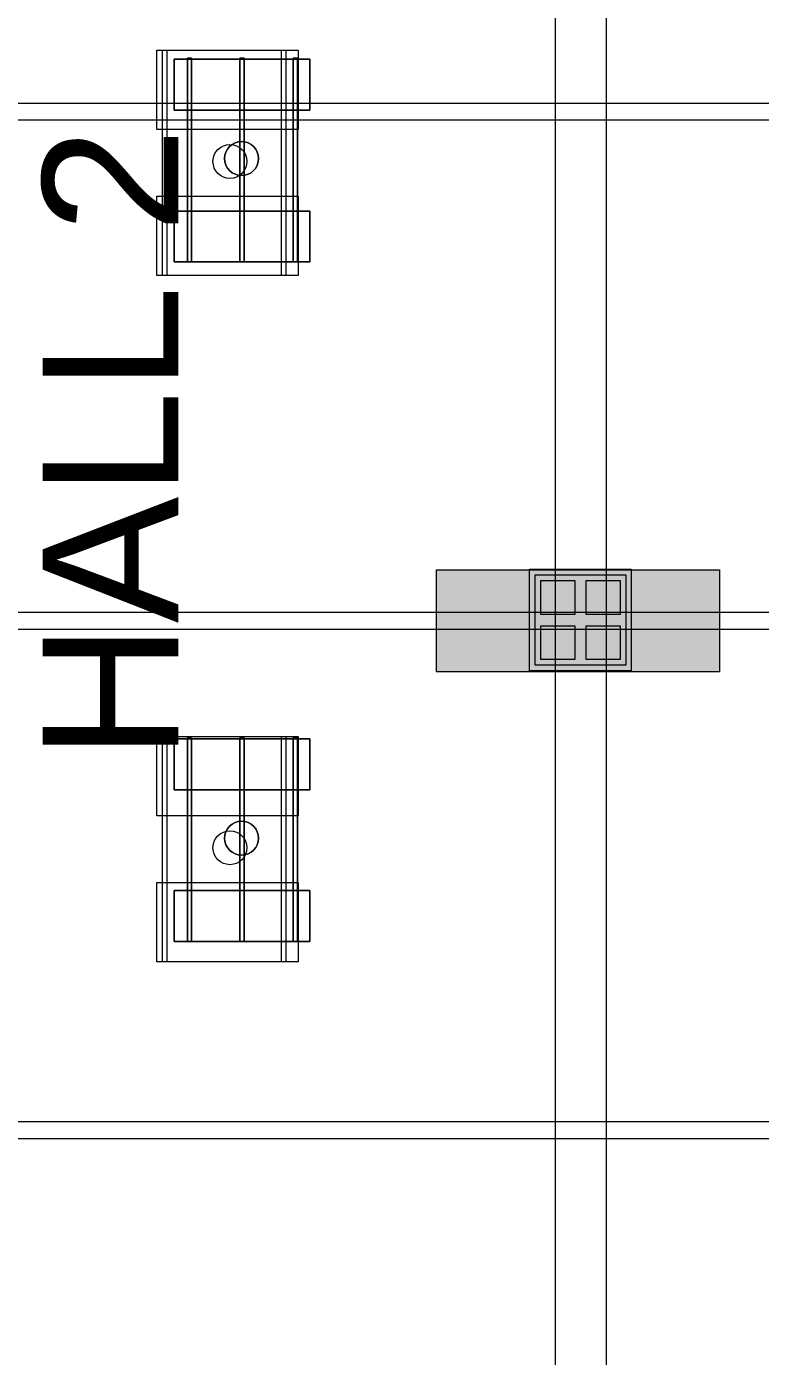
# Model space of a CAD drawing. Header units: inches. Extents: x -10671 to 1761, y -674 to 7170.
# Drawn here: x -3454.1 to -3194.6, y 1918 to 2388.1 of the extents above; entities that cross this region are included whole.
import ezdxf

# ---------------------------------------------------------------- set-up
doc = ezdxf.new("R2010")
doc.units = ezdxf.units.IN
doc.header["$LTSCALE"] = 19.2
doc.header["$MEASUREMENT"] = 0
for name, color, linetype, lineweight, true_color in [('DWG-bldg-utility box', 3, 'Continuous', 18, 0x00ff00), ('PDF', 6, 'Continuous', 5, 0xff00ff), ('Venue-NO HANG ZONE', 7, 'Continuous', 15, 0xdd0000), ('Venue-Rigging Steel-High', 7, 'Continuous', 5, 0x800000), ('Venue-Rigging Steel-Low', 7, 'Continuous', 5, 0x0000dd)]:
    doc.layers.add(name, color=color, linetype=linetype, lineweight=lineweight, true_color=true_color)
for name, color, linetype, lineweight in [('Venue-Ceiling-Lights', 7, 'Continuous', 5), ('Venue-Floor Pockets', 7, 'Continuous', 5), ('Venue-Text-Room ID', 7, 'Continuous', 5)]:
    doc.layers.add(name, color=color, linetype=linetype, lineweight=lineweight)
doc.styles.add('Arial', font='Arial')

# ---------------------------------------------------------------- blocks, each defined once
blk = doc.blocks.new('FLOORBOX')
at = {"layer": 'Venue-Floor Pockets', "linetype": 'Continuous', "lineweight": 0, "true_color": 0xaaaaaa}
blk.add_hatch(color=253, dxfattribs=at).paths.add_polyline_path([(-18, 18), (18, 18), (18, -18), (-18, -18)])
at = {"layer": 'Venue-Floor Pockets', "linetype": 'Continuous', "lineweight": 0, "true_color": 0xbbbbbb}
blk.add_hatch(color=9, dxfattribs=at).paths.add_polyline_path([(-16, 16), (16, 16), (16, -16), (-16, -16)])
at = {"layer": 'Venue-Floor Pockets', "linetype": 'Continuous', "lineweight": 0, "true_color": 0xdddddd}
for points in [[(-14, 14), (-2, 14), (-2, 2), (-14, 2)], [(2, 14), (14, 14), (14, 2), (2, 2)], [(-14, -2), (-2, -2), (-2, -14), (-14, -14)], [(2, -2), (14, -2), (14, -14), (2, -14)]]:
    blk.add_hatch(color=254, dxfattribs=at).paths.add_polyline_path(points)
at = {"layer": 'Venue-Floor Pockets', "color": 7, "linetype": 'Continuous', "lineweight": 5, "flags": 128}
for points in [[(-18, 18), (18, 18), (18, -18), (-18, -18)], [(-16, 16), (16, 16), (16, -16), (-16, -16)], [(-14, 14), (-2, 14), (-2, 2), (-14, 2)], [(2, 14), (14, 14), (14, 2), (2, 2)], [(-14, -2), (-2, -2), (-2, -14), (-14, -14)], [(2, -2), (14, -2), (14, -14), (2, -14)]]:
    blk.add_lwpolyline(points, close=True, dxfattribs=at)
blk = doc.blocks.new('Group-1661-1')
at = {"layer": 'PDF'}
for points, invisible_edges in [([(-3383.96, 2340.25, 398), (-3383.62, 2343.71, 398), (-3381.41, 2346.4, 398), (-3383.96, 2340.25, 398)], 15), ([(-3380.37, 2335.87, 398), (-3383.96, 2340.25, 398), (-3381.41, 2346.4, 398), (-3380.37, 2335.87, 398)], 15), ([(-3379.25, 2347.3, 388), (-3381.41, 2346.4, 388), (-3383.62, 2343.71, 388), (-3379.25, 2347.3, 388)], 15), ([(-3372.53, 2343.71, 388), (-3379.25, 2347.3, 388), (-3383.62, 2343.71, 388), (-3372.53, 2343.71, 388)], 15), ([(-3383.62, 2343.71, 398), (-3383.07, 2344.75, 398), (-3381.41, 2346.4, 398), (-3383.62, 2343.71, 398)], 14), ([(-3381.41, 2346.4, 388), (-3383.07, 2344.75, 388), (-3383.62, 2343.71, 388), (-3381.41, 2346.4, 388)], 13), ([(-3383.07, 2344.75, 398), (-3382.32, 2345.66, 398), (-3381.41, 2346.4, 398), (-3383.07, 2344.75, 398)], 12), ([(-3381.41, 2346.4, 388), (-3382.32, 2345.66, 388), (-3383.07, 2344.75, 388), (-3381.41, 2346.4, 388)], 12), ([(-3381.41, 2346.4, 398), (-3380.37, 2346.96, 398), (-3379.25, 2347.3, 398), (-3381.41, 2346.4, 398)], 12), ([(-3381.41, 2346.4, 398), (-3379.25, 2347.3, 398), (-3376.91, 2347.3, 398), (-3381.41, 2346.4, 398)], 15), ([(-3381.41, 2346.4, 398), (-3376.91, 2347.3, 398), (-3372.53, 2343.71, 398), (-3381.41, 2346.4, 398)], 15), ([(-3379.25, 2347.3, 388), (-3380.37, 2346.96, 388), (-3381.41, 2346.4, 388), (-3379.25, 2347.3, 388)], 12), ([(-3380.37, 2335.87, 398), (-3381.41, 2346.4, 398), (-3372.53, 2343.71, 398), (-3380.37, 2335.87, 398)], 15), ([(-3379.25, 2347.3, 398), (-3378.08, 2347.42, 398), (-3376.91, 2347.3, 398), (-3379.25, 2347.3, 398)], 12), ([(-3376.91, 2347.3, 388), (-3378.08, 2347.42, 388), (-3379.25, 2347.3, 388), (-3376.91, 2347.3, 388)], 12), ([(-3374.74, 2346.4, 388), (-3376.91, 2347.3, 388), (-3379.25, 2347.3, 388), (-3374.74, 2346.4, 388)], 15), ([(-3372.53, 2343.71, 388), (-3374.74, 2346.4, 388), (-3379.25, 2347.3, 388), (-3372.53, 2343.71, 388)], 15), ([(-3376.91, 2347.3, 398), (-3375.78, 2346.96, 398), (-3374.74, 2346.4, 398), (-3376.91, 2347.3, 398)], 12), ([(-3376.91, 2347.3, 398), (-3374.74, 2346.4, 398), (-3372.53, 2343.71, 398), (-3376.91, 2347.3, 398)], 15), ([(-3374.74, 2346.4, 388), (-3375.78, 2346.96, 388), (-3376.91, 2347.3, 388), (-3374.74, 2346.4, 388)], 12), ([(-3374.74, 2346.4, 398), (-3373.83, 2345.66, 398), (-3373.09, 2344.75, 398), (-3374.74, 2346.4, 398)], 12), ([(-3374.74, 2346.4, 398), (-3373.09, 2344.75, 398), (-3372.53, 2343.71, 398), (-3374.74, 2346.4, 398)], 13), ([(-3373.09, 2344.75, 388), (-3373.83, 2345.66, 388), (-3374.74, 2346.4, 388), (-3373.09, 2344.75, 388)], 12), ([(-3372.53, 2343.71, 388), (-3373.09, 2344.75, 388), (-3374.74, 2346.4, 388), (-3372.53, 2343.71, 388)], 14), ([(-3384.08, 2341.42, 398), (-3383.96, 2342.59, 398), (-3383.62, 2343.71, 398), (-3384.08, 2341.42, 398)], 12), ([(-3383.96, 2340.25, 398), (-3384.08, 2341.42, 398), (-3383.62, 2343.71, 398), (-3383.96, 2340.25, 398)], 14), ([(-3383.62, 2343.71, 388), (-3383.96, 2342.59, 388), (-3384.08, 2341.42, 388), (-3383.62, 2343.71, 388)], 12), ([(-3383.62, 2343.71, 388), (-3384.08, 2341.42, 388), (-3383.96, 2340.25, 388), (-3383.62, 2343.71, 388)], 13), ([(-3383.62, 2343.71, 388), (-3383.96, 2340.25, 388), (-3380.37, 2335.87, 388), (-3383.62, 2343.71, 388)], 15), ([(-3383.62, 2343.71, 388), (-3380.37, 2335.87, 388), (-3372.53, 2343.71, 388), (-3383.62, 2343.71, 388)], 15), ([(-3372.53, 2343.71, 398), (-3373.09, 2338.08, 398), (-3380.37, 2335.87, 398), (-3372.53, 2343.71, 398)], 15), ([(-3380.37, 2335.87, 388), (-3373.09, 2338.08, 388), (-3372.53, 2343.71, 388), (-3380.37, 2335.87, 388)], 15), ([(-3372.53, 2343.71, 398), (-3372.08, 2341.42, 398), (-3373.09, 2338.08, 398), (-3372.53, 2343.71, 398)], 15), ([(-3373.09, 2338.08, 388), (-3372.08, 2341.42, 388), (-3372.53, 2343.71, 388), (-3373.09, 2338.08, 388)], 15), ([(-3372.08, 2341.42, 398), (-3372.19, 2340.25, 398), (-3373.09, 2338.08, 398), (-3372.08, 2341.42, 398)], 14), ([(-3373.09, 2338.08, 388), (-3372.19, 2340.25, 388), (-3372.08, 2341.42, 388), (-3373.09, 2338.08, 388)], 13), ([(-3372.53, 2343.71, 398), (-3372.19, 2342.59, 398), (-3372.08, 2341.42, 398), (-3372.53, 2343.71, 398)], 12), ([(-3372.08, 2341.42, 388), (-3372.19, 2342.59, 388), (-3372.53, 2343.71, 388), (-3372.08, 2341.42, 388)], 12), ([(-3383.07, 2338.08, 398), (-3383.62, 2339.12, 398), (-3383.96, 2340.25, 398), (-3383.07, 2338.08, 398)], 12), ([(-3382.32, 2337.17, 398), (-3383.07, 2338.08, 398), (-3383.96, 2340.25, 398), (-3382.32, 2337.17, 398)], 14), ([(-3380.37, 2335.87, 398), (-3382.32, 2337.17, 398), (-3383.96, 2340.25, 398), (-3380.37, 2335.87, 398)], 15), ([(-3383.96, 2340.25, 388), (-3383.62, 2339.12, 388), (-3383.07, 2338.08, 388), (-3383.96, 2340.25, 388)], 12), ([(-3383.96, 2340.25, 388), (-3383.07, 2338.08, 388), (-3382.32, 2337.17, 388), (-3383.96, 2340.25, 388)], 13), ([(-3383.96, 2340.25, 388), (-3382.32, 2337.17, 388), (-3380.37, 2335.87, 388), (-3383.96, 2340.25, 388)], 15), ([(-3380.37, 2335.87, 398), (-3381.41, 2336.43, 398), (-3382.32, 2337.17, 398), (-3380.37, 2335.87, 398)], 12), ([(-3382.32, 2337.17, 388), (-3381.41, 2336.43, 388), (-3380.37, 2335.87, 388), (-3382.32, 2337.17, 388)], 12), ([(-3373.09, 2338.08, 398), (-3376.91, 2335.53, 398), (-3380.37, 2335.87, 398), (-3373.09, 2338.08, 398)], 15), ([(-3380.37, 2335.87, 388), (-3376.91, 2335.53, 388), (-3373.09, 2338.08, 388), (-3380.37, 2335.87, 388)], 15), ([(-3373.09, 2338.08, 398), (-3375.78, 2335.87, 398), (-3376.91, 2335.53, 398), (-3373.09, 2338.08, 398)], 13), ([(-3376.91, 2335.53, 388), (-3375.78, 2335.87, 388), (-3373.09, 2338.08, 388), (-3376.91, 2335.53, 388)], 14), ([(-3373.09, 2338.08, 398), (-3373.83, 2337.17, 398), (-3375.78, 2335.87, 398), (-3373.09, 2338.08, 398)], 14), ([(-3375.78, 2335.87, 388), (-3373.83, 2337.17, 388), (-3373.09, 2338.08, 388), (-3375.78, 2335.87, 388)], 13), ([(-3373.83, 2337.17, 398), (-3374.74, 2336.43, 398), (-3375.78, 2335.87, 398), (-3373.83, 2337.17, 398)], 12), ([(-3375.78, 2335.87, 388), (-3374.74, 2336.43, 388), (-3373.83, 2337.17, 388), (-3375.78, 2335.87, 388)], 12), ([(-3372.19, 2340.25, 398), (-3372.53, 2339.12, 398), (-3373.09, 2338.08, 398), (-3372.19, 2340.25, 398)], 12), ([(-3373.09, 2338.08, 388), (-3372.53, 2339.12, 388), (-3372.19, 2340.25, 388), (-3373.09, 2338.08, 388)], 12), ([(-3376.91, 2335.53, 398), (-3379.25, 2335.53, 398), (-3380.37, 2335.87, 398), (-3376.91, 2335.53, 398)], 13), ([(-3380.37, 2335.87, 388), (-3379.25, 2335.53, 388), (-3376.91, 2335.53, 388), (-3380.37, 2335.87, 388)], 14), ([(-3376.91, 2335.53, 398), (-3378.08, 2335.42, 398), (-3379.25, 2335.53, 398), (-3376.91, 2335.53, 398)], 12), ([(-3379.25, 2335.53, 388), (-3378.08, 2335.42, 388), (-3376.91, 2335.53, 388), (-3379.25, 2335.53, 388)], 12)]:
    blk.add_3dface(points, dxfattribs=dict(at, invisible_edges=invisible_edges))
for points in [[(-3382.32, 2345.66, 388), (-3382.32, 2345.66, 398), (-3381.41, 2346.4, 398), (-3381.41, 2346.4, 388)], [(-3381.41, 2346.4, 388), (-3381.41, 2346.4, 398), (-3380.37, 2346.96, 398), (-3380.37, 2346.96, 388)], [(-3380.37, 2346.96, 388), (-3380.37, 2346.96, 398), (-3379.25, 2347.3, 398), (-3379.25, 2347.3, 388)], [(-3379.25, 2347.3, 388), (-3379.25, 2347.3, 398), (-3378.08, 2347.42, 398), (-3378.08, 2347.42, 388)], [(-3378.08, 2347.42, 388), (-3378.08, 2347.42, 398), (-3376.91, 2347.3, 398), (-3376.91, 2347.3, 388)], [(-3376.91, 2347.3, 388), (-3376.91, 2347.3, 398), (-3375.78, 2346.96, 398), (-3375.78, 2346.96, 388)], [(-3375.78, 2346.96, 388), (-3375.78, 2346.96, 398), (-3374.74, 2346.4, 398), (-3374.74, 2346.4, 388)], [(-3374.74, 2346.4, 388), (-3374.74, 2346.4, 398), (-3373.83, 2345.66, 398), (-3373.83, 2345.66, 388)], [(-3384.08, 2341.42, 388), (-3384.08, 2341.42, 398), (-3383.96, 2342.59, 398), (-3383.96, 2342.59, 388)], [(-3383.96, 2340.25, 388), (-3383.96, 2340.25, 398), (-3384.08, 2341.42, 398), (-3384.08, 2341.42, 388)], [(-3383.96, 2342.59, 388), (-3383.96, 2342.59, 398), (-3383.62, 2343.71, 398), (-3383.62, 2343.71, 388)], [(-3383.62, 2343.71, 388), (-3383.62, 2343.71, 398), (-3383.07, 2344.75, 398), (-3383.07, 2344.75, 388)], [(-3383.07, 2344.75, 388), (-3383.07, 2344.75, 398), (-3382.32, 2345.66, 398), (-3382.32, 2345.66, 388)], [(-3373.83, 2345.66, 388), (-3373.83, 2345.66, 398), (-3373.09, 2344.75, 398), (-3373.09, 2344.75, 388)], [(-3373.09, 2344.75, 388), (-3373.09, 2344.75, 398), (-3372.53, 2343.71, 398), (-3372.53, 2343.71, 388)], [(-3372.53, 2343.71, 388), (-3372.53, 2343.71, 398), (-3372.19, 2342.59, 398), (-3372.19, 2342.59, 388)], [(-3372.19, 2342.59, 388), (-3372.19, 2342.59, 398), (-3372.08, 2341.42, 398), (-3372.08, 2341.42, 388)], [(-3372.08, 2341.42, 388), (-3372.08, 2341.42, 398), (-3372.19, 2340.25, 398), (-3372.19, 2340.25, 388)], [(-3383.62, 2339.12, 388), (-3383.62, 2339.12, 398), (-3383.96, 2340.25, 398), (-3383.96, 2340.25, 388)], [(-3383.07, 2338.08, 388), (-3383.07, 2338.08, 398), (-3383.62, 2339.12, 398), (-3383.62, 2339.12, 388)], [(-3382.32, 2337.17, 388), (-3382.32, 2337.17, 398), (-3383.07, 2338.08, 398), (-3383.07, 2338.08, 388)], [(-3381.41, 2336.43, 388), (-3381.41, 2336.43, 398), (-3382.32, 2337.17, 398), (-3382.32, 2337.17, 388)], [(-3373.83, 2337.17, 388), (-3373.83, 2337.17, 398), (-3374.74, 2336.43, 398), (-3374.74, 2336.43, 388)], [(-3373.09, 2338.08, 388), (-3373.09, 2338.08, 398), (-3373.83, 2337.17, 398), (-3373.83, 2337.17, 388)], [(-3372.53, 2339.12, 388), (-3372.53, 2339.12, 398), (-3373.09, 2338.08, 398), (-3373.09, 2338.08, 388)], [(-3372.19, 2340.25, 388), (-3372.19, 2340.25, 398), (-3372.53, 2339.12, 398), (-3372.53, 2339.12, 388)], [(-3380.37, 2335.87, 388), (-3380.37, 2335.87, 398), (-3381.41, 2336.43, 398), (-3381.41, 2336.43, 388)], [(-3379.25, 2335.53, 388), (-3379.25, 2335.53, 398), (-3380.37, 2335.87, 398), (-3380.37, 2335.87, 388)], [(-3378.08, 2335.42, 388), (-3378.08, 2335.42, 398), (-3379.25, 2335.53, 398), (-3379.25, 2335.53, 388)], [(-3376.91, 2335.53, 388), (-3376.91, 2335.53, 398), (-3378.08, 2335.42, 398), (-3378.08, 2335.42, 388)], [(-3375.78, 2335.87, 388), (-3375.78, 2335.87, 398), (-3376.91, 2335.53, 398), (-3376.91, 2335.53, 388)], [(-3374.74, 2336.43, 388), (-3374.74, 2336.43, 398), (-3375.78, 2335.87, 398), (-3375.78, 2335.87, 388)]]:
    blk.add_3dface(points, dxfattribs=at)
blk = doc.blocks.new('Group-1662-1')
at = {"layer": 'PDF'}
for points in [[(-3401.95, 2376.52, 393.91), (-3401.95, 2376.52, 397.91), (-3353.95, 2376.52, 397.91), (-3353.95, 2376.52, 393.91)], [(-3401.95, 2358.52, 393.91), (-3401.95, 2358.52, 397.91), (-3401.95, 2376.52, 397.91), (-3401.95, 2376.52, 393.91)], [(-3353.95, 2376.52, 397.91), (-3401.95, 2376.52, 397.91), (-3401.95, 2358.52, 397.91), (-3353.95, 2358.52, 397.91)], [(-3353.95, 2358.52, 393.91), (-3401.95, 2358.52, 393.91), (-3401.95, 2376.52, 393.91), (-3353.95, 2376.52, 393.91)], [(-3353.95, 2376.52, 393.91), (-3353.95, 2376.52, 397.91), (-3353.95, 2358.52, 397.91), (-3353.95, 2358.52, 393.91)], [(-3353.95, 2358.52, 393.91), (-3353.95, 2358.52, 397.91), (-3401.95, 2358.52, 397.91), (-3401.95, 2358.52, 393.91)]]:
    blk.add_3dface(points, dxfattribs=at)
blk = doc.blocks.new('Group-1663-1')
at = {"layer": 'PDF'}
for points in [[(-3359.85, 2376.91, 397.97), (-3359.85, 2376.91, 398.97), (-3358.35, 2376.91, 398.97), (-3358.35, 2376.91, 397.97)], [(-3359.85, 2304.91, 397.97), (-3359.85, 2304.91, 398.97), (-3359.85, 2376.91, 398.97), (-3359.85, 2376.91, 397.97)], [(-3358.35, 2376.91, 398.97), (-3359.85, 2376.91, 398.97), (-3359.85, 2304.91, 398.97), (-3358.35, 2304.91, 398.97)], [(-3358.35, 2304.91, 397.97), (-3359.85, 2304.91, 397.97), (-3359.85, 2376.91, 397.97), (-3358.35, 2376.91, 397.97)], [(-3358.35, 2376.91, 397.97), (-3358.35, 2376.91, 398.97), (-3358.35, 2304.91, 398.97), (-3358.35, 2304.91, 397.97)], [(-3358.35, 2304.91, 397.97), (-3358.35, 2304.91, 398.97), (-3359.85, 2304.91, 398.97), (-3359.85, 2304.91, 397.97)]]:
    blk.add_3dface(points, dxfattribs=at)
blk = doc.blocks.new('Group-1664-1')
at = {"layer": 'PDF'}
for points in [[(-3378.67, 2376.91, 397.97), (-3378.67, 2376.91, 398.97), (-3377.17, 2376.91, 398.97), (-3377.17, 2376.91, 397.97)], [(-3378.67, 2304.91, 397.97), (-3378.67, 2304.91, 398.97), (-3378.67, 2376.91, 398.97), (-3378.67, 2376.91, 397.97)], [(-3377.17, 2376.91, 398.97), (-3378.67, 2376.91, 398.97), (-3378.67, 2304.91, 398.97), (-3377.17, 2304.91, 398.97)], [(-3377.17, 2304.91, 397.97), (-3378.67, 2304.91, 397.97), (-3378.67, 2376.91, 397.97), (-3377.17, 2376.91, 397.97)], [(-3377.17, 2376.91, 397.97), (-3377.17, 2376.91, 398.97), (-3377.17, 2304.91, 398.97), (-3377.17, 2304.91, 397.97)], [(-3377.17, 2304.91, 397.97), (-3377.17, 2304.91, 398.97), (-3378.67, 2304.91, 398.97), (-3378.67, 2304.91, 397.97)]]:
    blk.add_3dface(points, dxfattribs=at)
blk = doc.blocks.new('Group-1665-1')
at = {"layer": 'PDF'}
for points in [[(-3397.26, 2376.91, 397.97), (-3397.26, 2376.91, 398.97), (-3395.76, 2376.91, 398.97), (-3395.76, 2376.91, 397.97)], [(-3397.26, 2304.91, 397.97), (-3397.26, 2304.91, 398.97), (-3397.26, 2376.91, 398.97), (-3397.26, 2376.91, 397.97)], [(-3395.76, 2376.91, 398.97), (-3397.26, 2376.91, 398.97), (-3397.26, 2304.91, 398.97), (-3395.76, 2304.91, 398.97)], [(-3395.76, 2304.91, 397.97), (-3397.26, 2304.91, 397.97), (-3397.26, 2376.91, 397.97), (-3395.76, 2376.91, 397.97)], [(-3395.76, 2376.91, 397.97), (-3395.76, 2376.91, 398.97), (-3395.76, 2304.91, 398.97), (-3395.76, 2304.91, 397.97)], [(-3395.76, 2304.91, 397.97), (-3395.76, 2304.91, 398.97), (-3397.26, 2304.91, 398.97), (-3397.26, 2304.91, 397.97)]]:
    blk.add_3dface(points, dxfattribs=at)
blk = doc.blocks.new('Group-1666-1')
at = {"layer": 'PDF'}
for points in [[(-3401.95, 2322.89, 393.91), (-3401.95, 2322.89, 397.91), (-3353.95, 2322.89, 397.91), (-3353.95, 2322.89, 393.91)], [(-3401.95, 2304.89, 393.91), (-3401.95, 2304.89, 397.91), (-3401.95, 2322.89, 397.91), (-3401.95, 2322.89, 393.91)], [(-3353.95, 2322.89, 397.91), (-3401.95, 2322.89, 397.91), (-3401.95, 2304.89, 397.91), (-3353.95, 2304.89, 397.91)], [(-3353.95, 2304.89, 393.91), (-3401.95, 2304.89, 393.91), (-3401.95, 2322.89, 393.91), (-3353.95, 2322.89, 393.91)], [(-3353.95, 2322.89, 393.91), (-3353.95, 2322.89, 397.91), (-3353.95, 2304.89, 397.91), (-3353.95, 2304.89, 393.91)], [(-3353.95, 2304.89, 393.91), (-3353.95, 2304.89, 397.91), (-3401.95, 2304.89, 397.91), (-3401.95, 2304.89, 393.91)]]:
    blk.add_3dface(points, dxfattribs=at)
blk = doc.blocks.new('Group-1667-1')
at = {"layer": 'PDF'}
for name in ['Group-1662-1', 'Group-1665-1', 'Group-1664-1', 'Group-1663-1', 'Group-1661-1', 'Group-1666-1']:
    blk.add_blockref(name, (0, 0), dxfattribs=at)
blk = doc.blocks.new('Group-1668-1')
at = {"layer": 'PDF'}
for points, invisible_edges in [([(-3379.25, 2107.05, 388), (-3383.07, 2104.5, 388), (-3383.96, 2100, 388), (-3379.25, 2107.05, 388)], 15), ([(-3383.96, 2100, 388), (-3372.19, 2100, 388), (-3379.25, 2107.05, 388), (-3383.96, 2100, 388)], 15), ([(-3383.96, 2100, 398), (-3383.07, 2104.5, 398), (-3381.41, 2106.16, 398), (-3383.96, 2100, 398)], 15), ([(-3379.25, 2095.28, 398), (-3383.96, 2100, 398), (-3381.41, 2106.16, 398), (-3379.25, 2095.28, 398)], 15), ([(-3379.25, 2107.05, 388), (-3381.41, 2106.16, 388), (-3383.07, 2104.5, 388), (-3379.25, 2107.05, 388)], 15), ([(-3383.07, 2104.5, 398), (-3382.32, 2105.41, 398), (-3381.41, 2106.16, 398), (-3383.07, 2104.5, 398)], 12), ([(-3381.41, 2106.16, 388), (-3382.32, 2105.41, 388), (-3383.07, 2104.5, 388), (-3381.41, 2106.16, 388)], 12), ([(-3381.41, 2106.16, 398), (-3380.37, 2106.71, 398), (-3379.25, 2107.05, 398), (-3381.41, 2106.16, 398)], 12), ([(-3381.41, 2106.16, 398), (-3379.25, 2107.05, 398), (-3376.91, 2107.05, 398), (-3381.41, 2106.16, 398)], 15), ([(-3381.41, 2106.16, 398), (-3376.91, 2107.05, 398), (-3373.09, 2104.5, 398), (-3381.41, 2106.16, 398)], 15), ([(-3379.25, 2107.05, 388), (-3380.37, 2106.71, 388), (-3381.41, 2106.16, 388), (-3379.25, 2107.05, 388)], 12), ([(-3379.25, 2095.28, 398), (-3381.41, 2106.16, 398), (-3373.09, 2104.5, 398), (-3379.25, 2095.28, 398)], 15), ([(-3379.25, 2107.05, 398), (-3378.08, 2107.17, 398), (-3376.91, 2107.05, 398), (-3379.25, 2107.05, 398)], 12), ([(-3376.91, 2107.05, 388), (-3378.08, 2107.17, 388), (-3379.25, 2107.05, 388), (-3376.91, 2107.05, 388)], 12), ([(-3374.74, 2106.16, 388), (-3376.91, 2107.05, 388), (-3379.25, 2107.05, 388), (-3374.74, 2106.16, 388)], 15), ([(-3372.19, 2100, 388), (-3374.74, 2106.16, 388), (-3379.25, 2107.05, 388), (-3372.19, 2100, 388)], 15), ([(-3376.91, 2107.05, 398), (-3375.78, 2106.71, 398), (-3374.74, 2106.16, 398), (-3376.91, 2107.05, 398)], 12), ([(-3376.91, 2107.05, 398), (-3374.74, 2106.16, 398), (-3373.09, 2104.5, 398), (-3376.91, 2107.05, 398)], 15), ([(-3374.74, 2106.16, 388), (-3375.78, 2106.71, 388), (-3376.91, 2107.05, 388), (-3374.74, 2106.16, 388)], 12), ([(-3374.74, 2106.16, 398), (-3373.83, 2105.41, 398), (-3373.09, 2104.5, 398), (-3374.74, 2106.16, 398)], 12), ([(-3373.09, 2104.5, 388), (-3373.83, 2105.41, 388), (-3374.74, 2106.16, 388), (-3373.09, 2104.5, 388)], 12), ([(-3372.19, 2100, 388), (-3373.09, 2104.5, 388), (-3374.74, 2106.16, 388), (-3372.19, 2100, 388)], 15), ([(-3383.96, 2100, 398), (-3384.08, 2101.17, 398), (-3383.96, 2102.34, 398), (-3383.96, 2100, 398)], 12), ([(-3383.96, 2102.34, 388), (-3384.08, 2101.17, 388), (-3383.96, 2100, 388), (-3383.96, 2102.34, 388)], 12), ([(-3383.96, 2102.34, 398), (-3383.62, 2103.47, 398), (-3383.07, 2104.5, 398), (-3383.96, 2102.34, 398)], 12), ([(-3383.96, 2100, 398), (-3383.96, 2102.34, 398), (-3383.07, 2104.5, 398), (-3383.96, 2100, 398)], 15), ([(-3383.07, 2104.5, 388), (-3383.62, 2103.47, 388), (-3383.96, 2102.34, 388), (-3383.07, 2104.5, 388)], 12), ([(-3383.07, 2104.5, 388), (-3383.96, 2102.34, 388), (-3383.96, 2100, 388), (-3383.07, 2104.5, 388)], 15), ([(-3373.09, 2104.5, 398), (-3373.09, 2097.84, 398), (-3379.25, 2095.28, 398), (-3373.09, 2104.5, 398)], 15), ([(-3373.09, 2104.5, 398), (-3372.53, 2103.47, 398), (-3372.19, 2102.34, 398), (-3373.09, 2104.5, 398)], 12), ([(-3373.09, 2104.5, 398), (-3372.19, 2102.34, 398), (-3372.19, 2100, 398), (-3373.09, 2104.5, 398)], 15), ([(-3373.09, 2104.5, 398), (-3372.19, 2100, 398), (-3373.09, 2097.84, 398), (-3373.09, 2104.5, 398)], 15), ([(-3372.19, 2102.34, 388), (-3372.53, 2103.47, 388), (-3373.09, 2104.5, 388), (-3372.19, 2102.34, 388)], 12), ([(-3372.19, 2100, 388), (-3372.19, 2102.34, 388), (-3373.09, 2104.5, 388), (-3372.19, 2100, 388)], 15), ([(-3372.19, 2102.34, 398), (-3372.08, 2101.17, 398), (-3372.19, 2100, 398), (-3372.19, 2102.34, 398)], 12), ([(-3372.19, 2100, 388), (-3372.08, 2101.17, 388), (-3372.19, 2102.34, 388), (-3372.19, 2100, 388)], 12), ([(-3383.07, 2097.84, 398), (-3383.62, 2098.87, 398), (-3383.96, 2100, 398), (-3383.07, 2097.84, 398)], 12), ([(-3379.25, 2095.28, 398), (-3383.07, 2097.84, 398), (-3383.96, 2100, 398), (-3379.25, 2095.28, 398)], 15), ([(-3383.96, 2100, 388), (-3383.62, 2098.87, 388), (-3383.07, 2097.84, 388), (-3383.96, 2100, 388)], 12), ([(-3383.96, 2100, 388), (-3383.07, 2097.84, 388), (-3381.41, 2096.18, 388), (-3383.96, 2100, 388)], 15), ([(-3383.96, 2100, 388), (-3381.41, 2096.18, 388), (-3376.91, 2095.28, 388), (-3383.96, 2100, 388)], 15), ([(-3383.96, 2100, 388), (-3376.91, 2095.28, 388), (-3372.19, 2100, 388), (-3383.96, 2100, 388)], 15), ([(-3381.41, 2096.18, 398), (-3382.32, 2096.93, 398), (-3383.07, 2097.84, 398), (-3381.41, 2096.18, 398)], 12), ([(-3379.25, 2095.28, 398), (-3381.41, 2096.18, 398), (-3383.07, 2097.84, 398), (-3379.25, 2095.28, 398)], 15), ([(-3383.07, 2097.84, 388), (-3382.32, 2096.93, 388), (-3381.41, 2096.18, 388), (-3383.07, 2097.84, 388)], 12), ([(-3373.09, 2097.84, 398), (-3376.91, 2095.28, 398), (-3379.25, 2095.28, 398), (-3373.09, 2097.84, 398)], 15), ([(-3376.91, 2095.28, 388), (-3373.09, 2097.84, 388), (-3372.19, 2100, 388), (-3376.91, 2095.28, 388)], 15), ([(-3373.09, 2097.84, 398), (-3374.74, 2096.18, 398), (-3376.91, 2095.28, 398), (-3373.09, 2097.84, 398)], 15), ([(-3376.91, 2095.28, 388), (-3374.74, 2096.18, 388), (-3373.09, 2097.84, 388), (-3376.91, 2095.28, 388)], 15), ([(-3373.09, 2097.84, 398), (-3373.83, 2096.93, 398), (-3374.74, 2096.18, 398), (-3373.09, 2097.84, 398)], 12), ([(-3374.74, 2096.18, 388), (-3373.83, 2096.93, 388), (-3373.09, 2097.84, 388), (-3374.74, 2096.18, 388)], 12), ([(-3372.19, 2100, 398), (-3372.53, 2098.87, 398), (-3373.09, 2097.84, 398), (-3372.19, 2100, 398)], 12), ([(-3373.09, 2097.84, 388), (-3372.53, 2098.87, 388), (-3372.19, 2100, 388), (-3373.09, 2097.84, 388)], 12), ([(-3379.25, 2095.28, 398), (-3380.37, 2095.63, 398), (-3381.41, 2096.18, 398), (-3379.25, 2095.28, 398)], 12), ([(-3381.41, 2096.18, 388), (-3380.37, 2095.63, 388), (-3379.25, 2095.28, 388), (-3381.41, 2096.18, 388)], 12), ([(-3381.41, 2096.18, 388), (-3379.25, 2095.28, 388), (-3376.91, 2095.28, 388), (-3381.41, 2096.18, 388)], 15), ([(-3376.91, 2095.28, 398), (-3378.08, 2095.17, 398), (-3379.25, 2095.28, 398), (-3376.91, 2095.28, 398)], 12), ([(-3379.25, 2095.28, 388), (-3378.08, 2095.17, 388), (-3376.91, 2095.28, 388), (-3379.25, 2095.28, 388)], 12), ([(-3374.74, 2096.18, 398), (-3375.78, 2095.63, 398), (-3376.91, 2095.28, 398), (-3374.74, 2096.18, 398)], 12), ([(-3376.91, 2095.28, 388), (-3375.78, 2095.63, 388), (-3374.74, 2096.18, 388), (-3376.91, 2095.28, 388)], 12)]:
    blk.add_3dface(points, dxfattribs=dict(at, invisible_edges=invisible_edges))
for points in [[(-3382.32, 2105.41, 388), (-3382.32, 2105.41, 398), (-3381.41, 2106.16, 398), (-3381.41, 2106.16, 388)], [(-3381.41, 2106.16, 388), (-3381.41, 2106.16, 398), (-3380.37, 2106.71, 398), (-3380.37, 2106.71, 388)], [(-3380.37, 2106.71, 388), (-3380.37, 2106.71, 398), (-3379.25, 2107.05, 398), (-3379.25, 2107.05, 388)], [(-3379.25, 2107.05, 388), (-3379.25, 2107.05, 398), (-3378.08, 2107.17, 398), (-3378.08, 2107.17, 388)], [(-3378.08, 2107.17, 388), (-3378.08, 2107.17, 398), (-3376.91, 2107.05, 398), (-3376.91, 2107.05, 388)], [(-3376.91, 2107.05, 388), (-3376.91, 2107.05, 398), (-3375.78, 2106.71, 398), (-3375.78, 2106.71, 388)], [(-3375.78, 2106.71, 388), (-3375.78, 2106.71, 398), (-3374.74, 2106.16, 398), (-3374.74, 2106.16, 388)], [(-3374.74, 2106.16, 388), (-3374.74, 2106.16, 398), (-3373.83, 2105.41, 398), (-3373.83, 2105.41, 388)], [(-3384.08, 2101.17, 388), (-3384.08, 2101.17, 398), (-3383.96, 2102.34, 398), (-3383.96, 2102.34, 388)], [(-3383.96, 2102.34, 388), (-3383.96, 2102.34, 398), (-3383.62, 2103.47, 398), (-3383.62, 2103.47, 388)], [(-3383.62, 2103.47, 388), (-3383.62, 2103.47, 398), (-3383.07, 2104.5, 398), (-3383.07, 2104.5, 388)], [(-3383.07, 2104.5, 388), (-3383.07, 2104.5, 398), (-3382.32, 2105.41, 398), (-3382.32, 2105.41, 388)], [(-3373.83, 2105.41, 388), (-3373.83, 2105.41, 398), (-3373.09, 2104.5, 398), (-3373.09, 2104.5, 388)], [(-3373.09, 2104.5, 388), (-3373.09, 2104.5, 398), (-3372.53, 2103.47, 398), (-3372.53, 2103.47, 388)], [(-3372.53, 2103.47, 388), (-3372.53, 2103.47, 398), (-3372.19, 2102.34, 398), (-3372.19, 2102.34, 388)], [(-3372.19, 2102.34, 388), (-3372.19, 2102.34, 398), (-3372.08, 2101.17, 398), (-3372.08, 2101.17, 388)], [(-3383.96, 2100, 388), (-3383.96, 2100, 398), (-3384.08, 2101.17, 398), (-3384.08, 2101.17, 388)], [(-3383.62, 2098.87, 388), (-3383.62, 2098.87, 398), (-3383.96, 2100, 398), (-3383.96, 2100, 388)], [(-3383.07, 2097.84, 388), (-3383.07, 2097.84, 398), (-3383.62, 2098.87, 398), (-3383.62, 2098.87, 388)], [(-3382.32, 2096.93, 388), (-3382.32, 2096.93, 398), (-3383.07, 2097.84, 398), (-3383.07, 2097.84, 388)], [(-3381.41, 2096.18, 388), (-3381.41, 2096.18, 398), (-3382.32, 2096.93, 398), (-3382.32, 2096.93, 388)], [(-3373.83, 2096.93, 388), (-3373.83, 2096.93, 398), (-3374.74, 2096.18, 398), (-3374.74, 2096.18, 388)], [(-3373.09, 2097.84, 388), (-3373.09, 2097.84, 398), (-3373.83, 2096.93, 398), (-3373.83, 2096.93, 388)], [(-3372.53, 2098.87, 388), (-3372.53, 2098.87, 398), (-3373.09, 2097.84, 398), (-3373.09, 2097.84, 388)], [(-3372.19, 2100, 388), (-3372.19, 2100, 398), (-3372.53, 2098.87, 398), (-3372.53, 2098.87, 388)], [(-3372.08, 2101.17, 388), (-3372.08, 2101.17, 398), (-3372.19, 2100, 398), (-3372.19, 2100, 388)], [(-3380.37, 2095.63, 388), (-3380.37, 2095.63, 398), (-3381.41, 2096.18, 398), (-3381.41, 2096.18, 388)], [(-3379.25, 2095.28, 388), (-3379.25, 2095.28, 398), (-3380.37, 2095.63, 398), (-3380.37, 2095.63, 388)], [(-3378.08, 2095.17, 388), (-3378.08, 2095.17, 398), (-3379.25, 2095.28, 398), (-3379.25, 2095.28, 388)], [(-3376.91, 2095.28, 388), (-3376.91, 2095.28, 398), (-3378.08, 2095.17, 398), (-3378.08, 2095.17, 388)], [(-3375.78, 2095.63, 388), (-3375.78, 2095.63, 398), (-3376.91, 2095.28, 398), (-3376.91, 2095.28, 388)], [(-3374.74, 2096.18, 388), (-3374.74, 2096.18, 398), (-3375.78, 2095.63, 398), (-3375.78, 2095.63, 388)]]:
    blk.add_3dface(points, dxfattribs=at)
blk = doc.blocks.new('Group-1669-1')
at = {"layer": 'PDF'}
for points in [[(-3401.95, 2136.27, 393.91), (-3401.95, 2136.27, 397.91), (-3353.95, 2136.27, 397.91), (-3353.95, 2136.27, 393.91)], [(-3401.95, 2118.27, 393.91), (-3401.95, 2118.27, 397.91), (-3401.95, 2136.27, 397.91), (-3401.95, 2136.27, 393.91)], [(-3353.95, 2136.27, 397.91), (-3401.95, 2136.27, 397.91), (-3401.95, 2118.27, 397.91), (-3353.95, 2118.27, 397.91)], [(-3353.95, 2118.27, 393.91), (-3401.95, 2118.27, 393.91), (-3401.95, 2136.27, 393.91), (-3353.95, 2136.27, 393.91)], [(-3353.95, 2136.27, 393.91), (-3353.95, 2136.27, 397.91), (-3353.95, 2118.27, 397.91), (-3353.95, 2118.27, 393.91)], [(-3353.95, 2118.27, 393.91), (-3353.95, 2118.27, 397.91), (-3401.95, 2118.27, 397.91), (-3401.95, 2118.27, 393.91)]]:
    blk.add_3dface(points, dxfattribs=at)
blk = doc.blocks.new('Group-1670-1')
at = {"layer": 'PDF'}
for points in [[(-3359.85, 2136.67, 397.97), (-3359.85, 2136.67, 398.97), (-3358.35, 2136.67, 398.97), (-3358.35, 2136.67, 397.97)], [(-3359.85, 2064.67, 397.97), (-3359.85, 2064.67, 398.97), (-3359.85, 2136.67, 398.97), (-3359.85, 2136.67, 397.97)], [(-3358.35, 2136.67, 398.97), (-3359.85, 2136.67, 398.97), (-3359.85, 2064.67, 398.97), (-3358.35, 2064.67, 398.97)], [(-3358.35, 2064.67, 397.97), (-3359.85, 2064.67, 397.97), (-3359.85, 2136.67, 397.97), (-3358.35, 2136.67, 397.97)], [(-3358.35, 2136.67, 397.97), (-3358.35, 2136.67, 398.97), (-3358.35, 2064.67, 398.97), (-3358.35, 2064.67, 397.97)], [(-3358.35, 2064.67, 397.97), (-3358.35, 2064.67, 398.97), (-3359.85, 2064.67, 398.97), (-3359.85, 2064.67, 397.97)]]:
    blk.add_3dface(points, dxfattribs=at)
blk = doc.blocks.new('Group-1671-1')
at = {"layer": 'PDF'}
for points in [[(-3378.67, 2136.67, 397.97), (-3378.67, 2136.67, 398.97), (-3377.17, 2136.67, 398.97), (-3377.17, 2136.67, 397.97)], [(-3378.67, 2064.67, 397.97), (-3378.67, 2064.67, 398.97), (-3378.67, 2136.67, 398.97), (-3378.67, 2136.67, 397.97)], [(-3377.17, 2136.67, 398.97), (-3378.67, 2136.67, 398.97), (-3378.67, 2064.67, 398.97), (-3377.17, 2064.67, 398.97)], [(-3377.17, 2064.67, 397.97), (-3378.67, 2064.67, 397.97), (-3378.67, 2136.67, 397.97), (-3377.17, 2136.67, 397.97)], [(-3377.17, 2136.67, 397.97), (-3377.17, 2136.67, 398.97), (-3377.17, 2064.67, 398.97), (-3377.17, 2064.67, 397.97)], [(-3377.17, 2064.67, 397.97), (-3377.17, 2064.67, 398.97), (-3378.67, 2064.67, 398.97), (-3378.67, 2064.67, 397.97)]]:
    blk.add_3dface(points, dxfattribs=at)
blk = doc.blocks.new('Group-1672-1')
at = {"layer": 'PDF'}
for points in [[(-3397.26, 2136.67, 397.97), (-3397.26, 2136.67, 398.97), (-3395.76, 2136.67, 398.97), (-3395.76, 2136.67, 397.97)], [(-3397.26, 2064.67, 397.97), (-3397.26, 2064.67, 398.97), (-3397.26, 2136.67, 398.97), (-3397.26, 2136.67, 397.97)], [(-3395.76, 2136.67, 398.97), (-3397.26, 2136.67, 398.97), (-3397.26, 2064.67, 398.97), (-3395.76, 2064.67, 398.97)], [(-3395.76, 2064.67, 397.97), (-3397.26, 2064.67, 397.97), (-3397.26, 2136.67, 397.97), (-3395.76, 2136.67, 397.97)], [(-3395.76, 2136.67, 397.97), (-3395.76, 2136.67, 398.97), (-3395.76, 2064.67, 398.97), (-3395.76, 2064.67, 397.97)], [(-3395.76, 2064.67, 397.97), (-3395.76, 2064.67, 398.97), (-3397.26, 2064.67, 398.97), (-3397.26, 2064.67, 397.97)]]:
    blk.add_3dface(points, dxfattribs=at)
blk = doc.blocks.new('Group-1673-1')
at = {"layer": 'PDF'}
for points in [[(-3401.95, 2082.64, 393.91), (-3401.95, 2082.64, 397.91), (-3353.95, 2082.64, 397.91), (-3353.95, 2082.64, 393.91)], [(-3401.95, 2064.64, 393.91), (-3401.95, 2064.64, 397.91), (-3401.95, 2082.64, 397.91), (-3401.95, 2082.64, 393.91)], [(-3353.95, 2082.64, 397.91), (-3401.95, 2082.64, 397.91), (-3401.95, 2064.64, 397.91), (-3353.95, 2064.64, 397.91)], [(-3353.95, 2064.64, 393.91), (-3401.95, 2064.64, 393.91), (-3401.95, 2082.64, 393.91), (-3353.95, 2082.64, 393.91)], [(-3353.95, 2082.64, 393.91), (-3353.95, 2082.64, 397.91), (-3353.95, 2064.64, 397.91), (-3353.95, 2064.64, 393.91)], [(-3353.95, 2064.64, 393.91), (-3353.95, 2064.64, 397.91), (-3401.95, 2064.64, 397.91), (-3401.95, 2064.64, 393.91)]]:
    blk.add_3dface(points, dxfattribs=at)
blk = doc.blocks.new('Group-1674-1')
at = {"layer": 'PDF'}
for name in ['Group-1669-1', 'Group-1672-1', 'Group-1671-1', 'Group-1670-1', 'Group-1668-1', 'Group-1673-1']:
    blk.add_blockref(name, (0, 0), dxfattribs=at)
blk = doc.blocks.new('Group-2737-1')
at = {"layer": 'Venue-Ceiling-Lights', "color": 7, "linetype": 'Continuous', "lineweight": 5, "flags": 128}
for points in [[(-3408.11, 2379.72), (-3358.11, 2379.72), (-3358.11, 2351.72), (-3408.11, 2351.72)], [(-3406.05, 2379.72), (-3404.55, 2379.72), (-3404.55, 2300.14), (-3406.05, 2300.14)], [(-3363.96, 2379.72), (-3362.46, 2379.72), (-3362.46, 2300.14), (-3363.96, 2300.14)], [(-3408.11, 2328.14), (-3358.11, 2328.14), (-3358.11, 2300.14), (-3408.11, 2300.14)]]:
    blk.add_lwpolyline(points, close=True, dxfattribs=at)
at = {"layer": 'Venue-Ceiling-Lights', "color": 7, "linetype": 'Continuous', "lineweight": 5}
blk.add_circle((-3382.19, 2340.43), 6, dxfattribs=at)
blk = doc.blocks.new('Group-2743-1')
at = {"layer": 'Venue-Ceiling-Lights', "color": 7, "linetype": 'Continuous', "lineweight": 5, "flags": 128}
for points in [[(-3408.11, 2137.1), (-3358.11, 2137.1), (-3358.11, 2109.1), (-3408.11, 2109.1)], [(-3406.05, 2137.1), (-3404.55, 2137.1), (-3404.55, 2057.51), (-3406.05, 2057.51)], [(-3363.96, 2137.1), (-3362.46, 2137.1), (-3362.46, 2057.51), (-3363.96, 2057.51)], [(-3408.11, 2085.51), (-3358.11, 2085.51), (-3358.11, 2057.51), (-3408.11, 2057.51)]]:
    blk.add_lwpolyline(points, close=True, dxfattribs=at)
at = {"layer": 'Venue-Ceiling-Lights', "color": 7, "linetype": 'Continuous', "lineweight": 5}
blk.add_circle((-3382.19, 2097.81), 6, dxfattribs=at)

msp = doc.modelspace()

# ---------------------------------------------------------------- hatches: boundary and pattern name
at = {"layer": 'Venue-NO HANG ZONE', "linetype": 'Continuous', "lineweight": 0}
msp.add_hatch(color=7, dxfattribs=at).paths.add_polyline_path([(-3309.11, 2160.04), (-3309.11, 2196.04), (-3209.11, 2196.04), (-3209.11, 2160.04)])

# ---------------------------------------------------------------- linework, layer by layer
at = {"layer": 'Venue-NO HANG ZONE', "flags": 128}
msp.add_lwpolyline([(-3309.11, 2160.04), (-3309.11, 2196.04), (-3209.11, 2196.04), (-3209.11, 2160.04)], close=True, dxfattribs=at)
at = {"layer": 'Venue-Rigging Steel-High'}
for p, q in [((-3975.08, 2361.08), (-2552.03, 2361.08)), ((-3975.08, 2355.08), (-2552.03, 2355.08)), ((-3975.08, 2181.04), (-2552.03, 2181.04)), ((-3975.08, 2175.04), (-2552.03, 2175.04)), ((-3975.08, 2001.04), (-2552.03, 2001.04)), ((-3975.08, 1995.04), (-2552.03, 1995.04))]:
    msp.add_line(p, q, dxfattribs=at)
at = {"layer": 'Venue-Rigging Steel-Low'}
for p, q in [((-3267.04, 752.8), (-3267.04, 3962.93)), ((-3249.04, 752.8), (-3249.04, 3962.93))]:
    msp.add_line(p, q, dxfattribs=at)

# ---------------------------------------------------------------- block references
at = {"layer": 'DWG-bldg-utility box', "rotation": 90}
msp.add_blockref('FLOORBOX', (-3258.26, 2178.29), dxfattribs=at)
at = {"layer": 'PDF'}
for name in ['Group-1667-1', 'Group-1674-1']:
    msp.add_blockref(name, (0, 0), dxfattribs=at)
at = {"layer": 'Venue-Ceiling-Lights', "color": 7}
for name in ['Group-2737-1', 'Group-2743-1']:
    msp.add_blockref(name, (0, 0), dxfattribs=at)

# ---------------------------------------------------------------- texts
at = {"layer": 'Venue-Text-Room ID', "insert": (-3424.47, 2240.59), "char_height": 48, "attachment_point": 5, "rotation": 90, "line_spacing_factor": 0.970891, "style": 'Arial'}
msp.add_mtext('HALL 2', dxfattribs=at)

doc.saveas('drawing.dxf')
